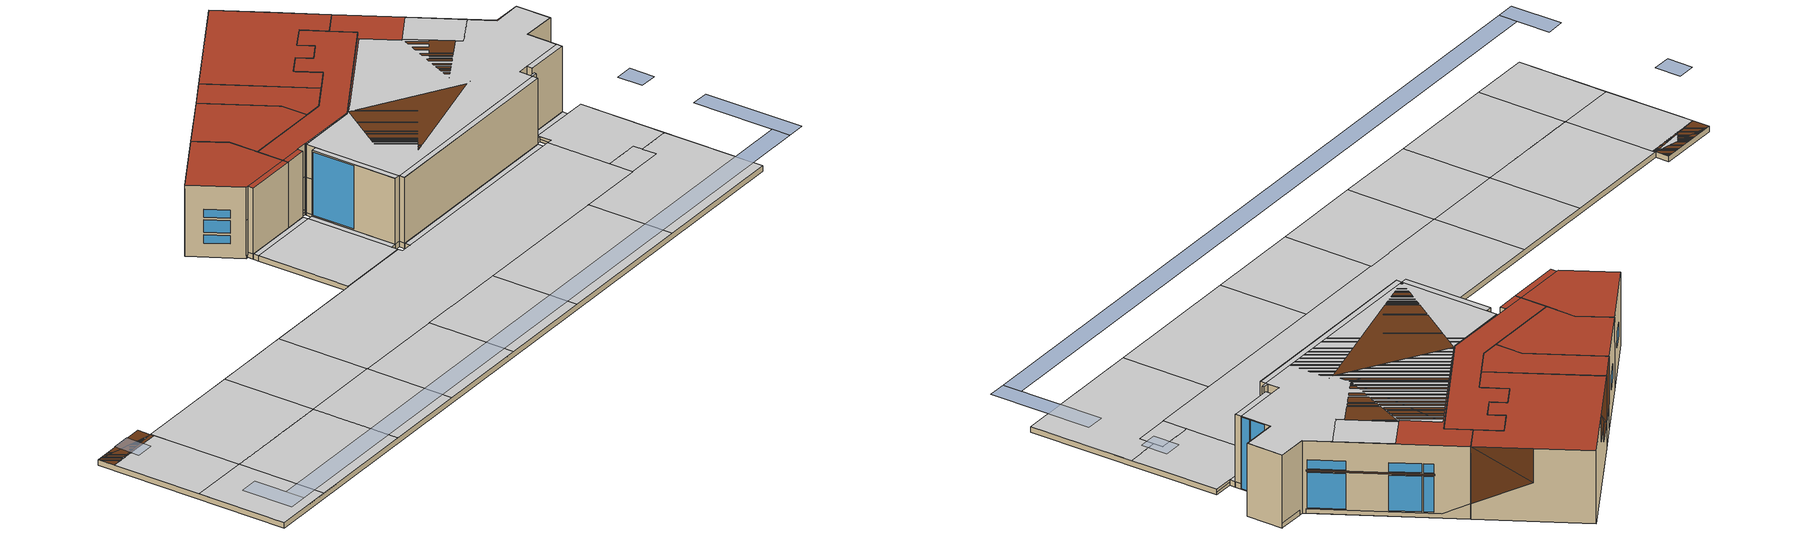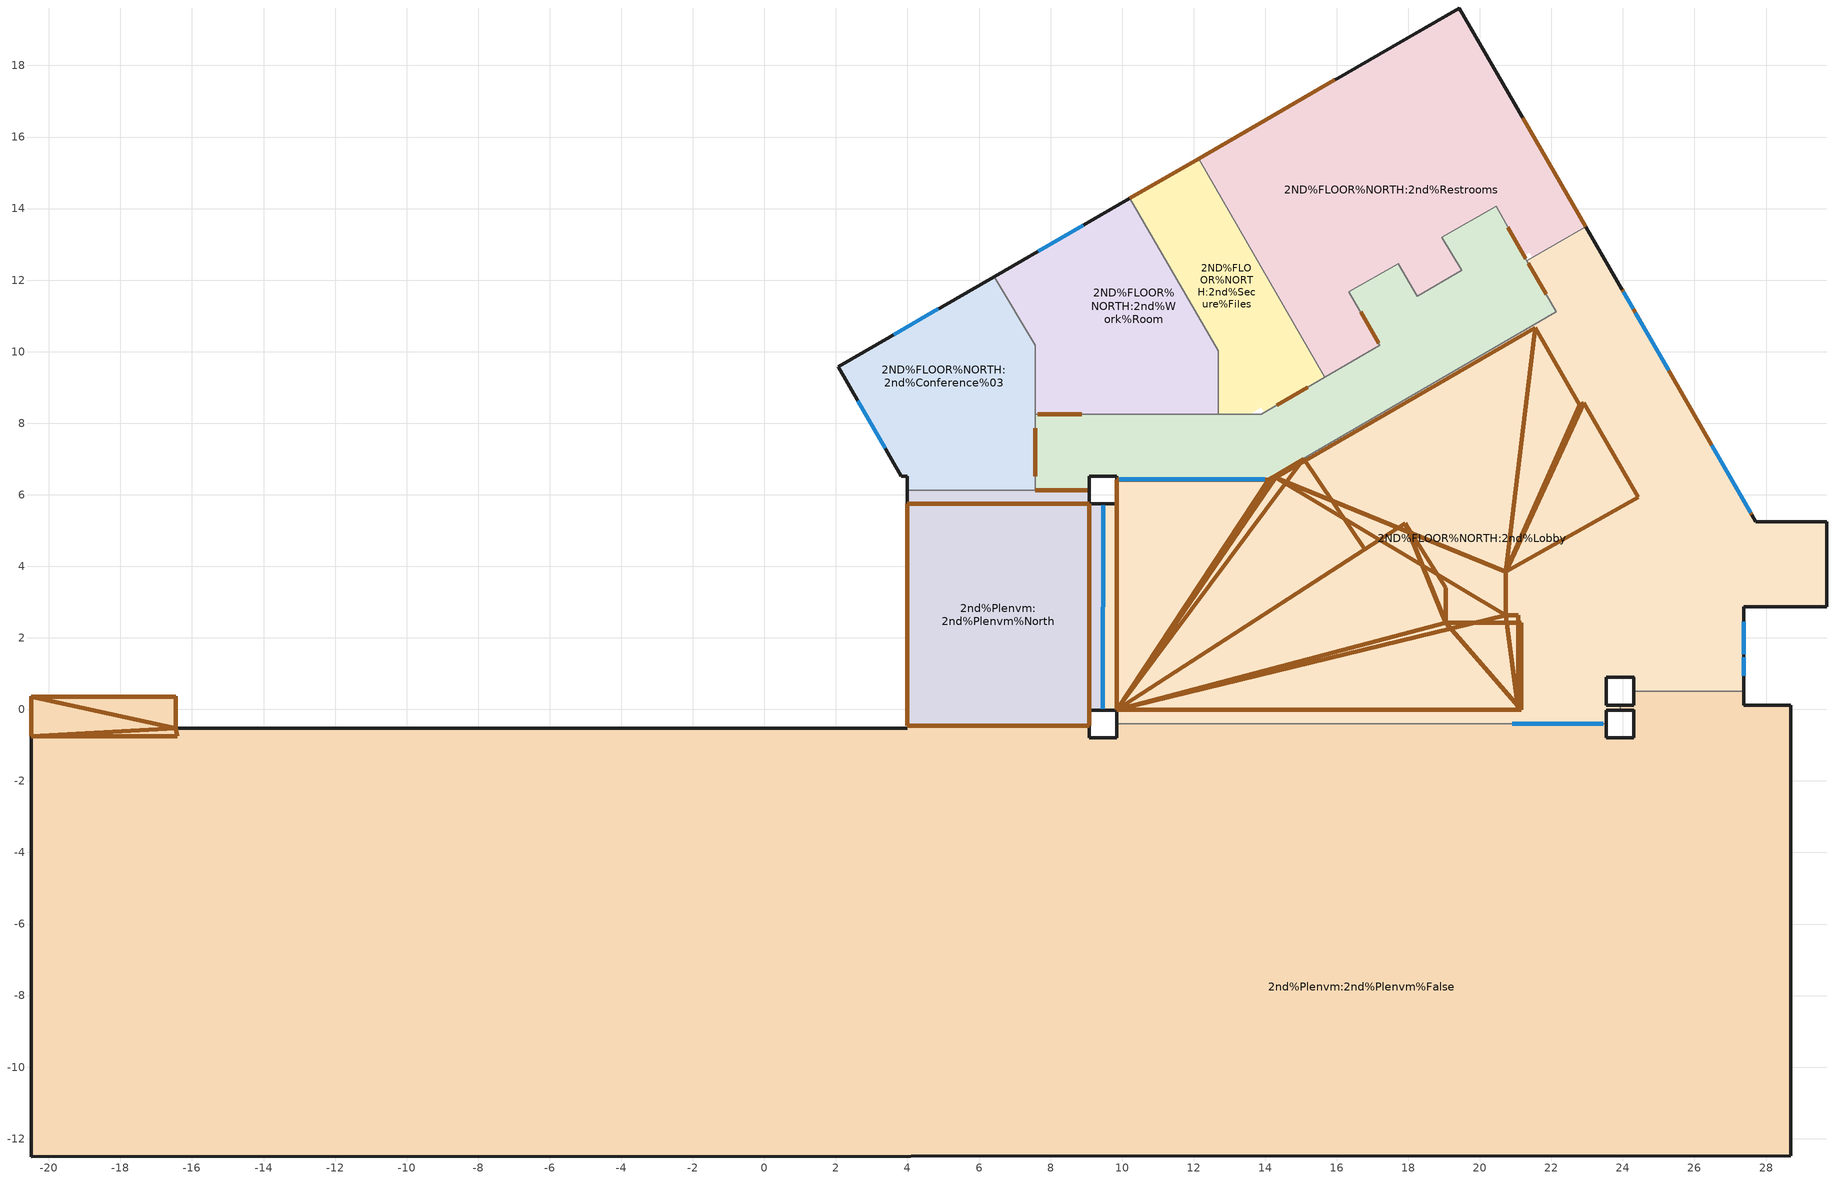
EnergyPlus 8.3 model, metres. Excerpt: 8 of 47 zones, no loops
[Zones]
2nd%Plenvm:2nd%Plenvm%False
 floor outside (27): 28.69,-12.48 -20.49,-12.51 -20.49,0.36 -16.46,0.36 -16.46,-0.52 3.99,-0.52 3.99,-0.78 -16.71,-0.78 -16.71,-0.72 -16.71,0.11 -20.24,0.11 -20.24,-0.72 -20.23,-6.1 -20.22,-12.26 -13.11,-12.26 24.42,-12.26 24.42,-6.89 24.64,-6.89 24.64,-6.9 27.38,-6.9 27.38,-4.08 27.37,-4.08 27.37,0.12 28.69,0.12 z4.42
 floor to 1ST%FLOOR:1st%Conference (6): -16.36,-6.1 -20.23,-6.1 -20.24,-0.71 -16.71,-0.71 -16.71,-0.78 -16.36,-0.78 z4.42
 floor to 1ST%FLOOR:1st%Research%Open%NE (6): 6.63,-3.26 3.14,-3.26 3.14,-5.65 -3.2,-5.65 -3.2,-0.78 3.99,-0.78 3.99,-0.45 6.63,-0.45 z4.42
 floor to 1ST%FLOOR:1st%Lobby (6): 27.37,-4.08 24.64,-4.08 24.64,-3.26 22.69,-3.26 22.69,-4.45 20.27,-4.45 20.27,-3.26 6.63,-3.26 6.63,-0.45 9.08,-0.45 9.08,-0.79 24.31,-0.79 24.31,0.12 27.37,0.12 z4.42; 27.37,0.12 24.31,0.12 24.31,0.51 27.37,0.51 z4.42; 24.31,-0.02 23.92,-0.02 23.92,0.12 24.31,0.12 z4.42; 23.53,-0.79 9.85,-0.79 9.85,-0.41 23.53,-0.41 z4.42
 floor to 1ST%FLOOR:1st%HVAC%Shaft (6): -16.71,-0.71 -20.24,-0.71 -20.24,0.11 -16.71,0.11 z4.42
 floor to 1ST%FLOOR:1st%Classroom (6): 24.42,-12.26 8.97,-12.26 8.97,-4.63 10.63,-4.63 10.63,-3.26 20.27,-3.26 20.27,-4.45 22.69,-4.45 22.69,-3.26 24.64,-3.26 24.64,-6.89 24.42,-6.89 z4.42
 floor to 1ST%FLOOR:1st%Vestibule (6): 27.37,-6.89 24.64,-6.89 24.64,-4.08 27.37,-4.08 z4.42
 floor to 1ST%FLOOR:1st%Research%Open%NW (6): -9.55,-5.65 -13.57,-5.65 -13.57,-2.72 -16.36,-2.72 -16.36,-0.78 -9.55,-0.78 z4.42
 floor to 1ST%FLOOR:1st%Research%Open%NM (6): -3.2,-5.65 -9.55,-5.65 -9.55,-0.78 -3.2,-0.78 z4.42
 floor to 1ST%FLOOR:1st%Break%Room (6): -13.11,-12.26 -20.22,-12.26 -20.23,-6.1 -16.36,-6.1 -16.36,-2.72 -13.57,-2.72 -13.57,-10.5 -13.11,-10.5 z4.42
 floor to 1ST%FLOOR:1st%Phone%Booth (6): 6.63,-5.65 3.14,-5.65 3.14,-3.26 6.63,-3.26 z4.42
 floor to 1ST%FLOOR:1st%Volunteer%Area (6): 8.97,-12.26 3.14,-12.26 3.14,-5.65 6.63,-5.65 6.63,-3.26 10.63,-3.26 10.63,-4.63 8.97,-4.63 z4.42
 floor to 1ST%FLOOR:1st%Research%Open%SW (6): -9.55,-12.26 -13.11,-12.26 -13.11,-10.5 -13.57,-10.5 -13.57,-5.65 -9.55,-5.65 z4.42
 floor to 1ST%FLOOR:1st%Research%Open%SM (6): -3.2,-12.26 -9.55,-12.26 -9.55,-5.65 -3.2,-5.65 z4.42
 floor to 1ST%FLOOR:1st%Research%Open%SE (6): 3.14,-12.26 -3.2,-12.26 -3.2,-5.65 3.14,-5.65 z4.42
 wall outside (extWall_heavy_ashrae901_2013_zone5): 9.08,-0.79 9.08,-0.45 / 3.99,-0.52 -16.46,-0.52 -16.46,0.36 -20.49,0.36 -20.49,-12.51 28.69,-12.48 28.69,0.12 / 27.37,0.12 27.37,0.51 / 24.31,0.51 24.31,0.12 23.92,0.12 / 23.92,-0.02 24.31,-0.02 / 23.53,-0.79 23.53,-0.41 / 9.85,-0.41 9.85,-0.79 z4.42:4.78; 28.69,0.12 27.37,0.12 / 24.31,-0.02 24.31,-0.79 23.53,-0.79 / 9.85,-0.79 9.08,-0.79 z4.42:4.6; 28.69,0.12 27.37,0.12 / 24.31,-0.02 24.31,-0.79 23.53,-0.79 / 9.85,-0.79 9.08,-0.79 z4.6:4.78
 wall to 2nd%Plenvm:2nd%Plenvm%North (65): 9.08,-0.45 3.99,-0.45 z4.42:4.78
 wall to 2ND%FLOOR%NORTH:2nd%Lobby (52): 27.37,0.51 24.31,0.51 z4.42:4.78
 wall to 2ND%FLOOR%NORTH:2nd%Lobby (66): 23.53,-0.41 9.85,-0.41 z4.42:4.78
 door inside (7): -20.49,0.36 -16.46,-0.53 -16.46,0.36 z4.78; -20.49,-0.75 -16.41,-0.75 -16.46,-0.53 z4.78; -20.49,-0.75 -16.46,-0.53 -20.49,0.36 z4.78
 ceiling to 2ND%FLOOR%SOUTH:2nd%HVAC%Shaft (5): -20.49,-0.75 -16.41,-0.75 -16.41,-0.52 -16.46,-0.52 -16.46,0.36 -20.49,0.36 z4.78
 ceiling to 2ND%FLOOR%SOUTH:2nd%Open%Office%NE (3): -3.25,-6.65 19.4,-6.68 23.99,-6.68 23.99,-0.79 9.08,-0.79 9.08,-0.45 3.99,-0.45 3.99,-0.52 -3.25,-0.52 z4.78
 ceiling to 2ND%FLOOR%SOUTH:2nd%Conference%02 (3): 23.99,-5.07 26.41,-5.07 26.41,-5.68 28.69,-5.68 28.69,0.12 24.31,0.12 24.31,-0.79 23.99,-0.79 z4.78
 ceiling to 2ND%FLOOR%SOUTH:2nd%Open%Office%SW (3): -20.49,-12.51 -16.41,-12.51 -16.41,-6.64 -20.49,-6.63 z4.78
 ceiling to 2ND%FLOOR%SOUTH:2nd%Open%Office%SMW (3): -16.41,-12.51 -8.82,-12.51 -8.82,-6.64 -16.41,-6.64 z4.78
 ceiling to 2ND%FLOOR%SOUTH:2nd%Open%Office%SM (3): -8.82,-12.51 -3.25,-12.5 -3.25,-6.65 -8.82,-6.64 z4.78
 ceiling to 2ND%FLOOR%SOUTH:2nd%Open%Office%SE (3): -3.25,-12.5 3.09,-12.5 3.09,-6.66 -3.25,-6.65 z4.78
 ceiling to 2ND%FLOOR%SOUTH:2nd%Open%Office%SME1 (3): 3.09,-12.5 9.61,-12.5 9.61,-6.67 3.09,-6.66 z4.78
 ceiling to 2ND%FLOOR%SOUTH:2nd%Open%Office%SME (3): 9.61,-12.5 19.4,-12.49 19.4,-6.68 9.61,-6.67 z4.78
 ceiling to 2ND%FLOOR%SOUTH:2nd%Conference%01 (3): 19.4,-12.49 28.69,-12.48 28.69,-5.68 26.41,-5.68 26.41,-6.68 19.4,-6.68 z4.78
 ceiling to 2ND%FLOOR%SOUTH:2nd%Phone%Booth (3): 23.99,-6.68 26.41,-6.68 26.41,-5.07 23.99,-5.07 z4.78
 ceiling to 2ND%FLOOR%SOUTH:2nd%Open%Office%NMW (3): -16.41,-6.64 -8.82,-6.64 -8.82,-0.52 -16.41,-0.52 z4.78
 ceiling to 2ND%FLOOR%SOUTH:2nd%Open%Office%NME (3): -8.82,-6.64 -3.25,-6.65 -3.25,-0.52 -8.82,-0.52 z4.78
 ceiling to 2ND%FLOOR%SOUTH:2nd%Open%Office%NW (3): -20.49,-6.63 -16.41,-6.64 -16.41,-0.75 -20.49,-0.75 z4.78
 ceiling to 2ND%FLOOR%SOUTH:2nd%Conference%02 (67): 24.31,0.12 27.37,0.12 27.37,0.51 24.31,0.51 z4.78
 ceiling to 2ND%FLOOR%SOUTH:2nd%Open%Office%NE (67): 9.86,-0.79 23.53,-0.79 23.53,-0.41 9.86,-0.41 z4.78
2nd%Plenvm:2nd%Plenvm%North
 floor to 1ST%FLOOR:1st%Lobby (6): 9.08,-0.45 3.99,-0.45 3.99,5.74 9.08,5.74 z4.42; 9.47,-0.02 9.08,-0.02 9.08,5.74 9.47,5.74 z4.42; 9.08,5.74 3.99,5.74 3.99,6.13 9.08,6.13 z4.42
 wall outside (extWall_heavy_ashrae901_2013_zone5): 9.08,-0.45 9.08,-0.02 z4.42:4.6; 9.08,-0.45 9.08,-0.02 z4.6:4.78; 9.08,-0.02 9.47,-0.02 / 9.47,5.74 9.08,5.74 9.08,6.13 / 3.99,6.13 3.99,5.74 3.99,-0.45 z4.42:4.78
 wall to 2ND%FLOOR%NORTH:2nd%Lobby (32): 9.47,-0.02 9.47,5.74 z4.42:4.78
 wall to 2ND%FLOOR%NORTH:2nd%Corridor (22): 9.08,6.13 7.57,6.13 z4.42:4.78
 wall to 2ND%FLOOR%NORTH:2nd%Conference%03 (22): 7.57,6.13 3.99,6.13 z4.42:4.78
 window inside (1008): 9.47,0.02 9.47,5.7 z4.46:4.74
 door inside (7): 9.08,-0.45 4,-0.45 4,5.74 9.08,5.74 z4.42
 ceiling to 2ND%FLOOR%SOUTH:2nd%Open%Office%NE (3): 3.99,-0.45 9.08,-0.45 9.08,5.74 3.99,5.74 z4.78
 ceiling to 2ND%FLOOR%SOUTH:2nd%Open%Office%NE (67): 9.08,-0.01 9.47,-0.01 9.47,5.74 9.08,5.74 z4.78; 4,5.74 9.07,5.74 9.07,6.13 4,6.13 z4.78
2ND%FLOOR%NORTH:2nd%Lobby
 floor to 1ST%FLOOR:1st%Lobby (6): 27.37,0.89 23.53,0.89 23.53,-0.02 9.85,-0.02 9.85,6.43 14.08,6.43 19.49,9.57 20.83,7.24 22.89,8.43 23.85,6.74 26.1,8.04 27.72,5.25 29.69,5.25 29.69,2.87 27.37,2.87 z4.42; 23.92,-0.02 23.53,-0.02 23.53,0.12 23.92,0.12 z4.42; 27.37,0.51 24.31,0.51 24.31,0.89 27.37,0.89 z4.42; 9.85,-0.02 9.47,-0.02 9.47,5.74 9.85,5.74 z4.42; 23.53,-0.41 9.85,-0.41 9.85,-0.02 23.53,-0.02 z4.42
 floor to 1ST%FLOOR:1st%Electrical%Room (6): 26.1,8.04 23.85,6.74 22.89,8.43 21.55,10.77 22.11,11.1 22.3,11.2 21.47,12.63 22.96,13.49 z4.42
 floor to 1ST%FLOOR:1st%Corridor (6): 22.3,11.2 22.13,11.11 21.31,12.53 21.47,12.63 z4.42
 floor to 1ST%FLOOR:1st%Elevator%Machine (6): 22.89,8.43 20.83,7.24 19.49,9.57 21.55,10.77 z4.42
 floor to 2ND%FLOOR%NORTH:2nd%Lobby (67): 23.92,-0.02 23.53,-0.02 23.53,0.12 23.92,0.12 z4.78; 23.92,-0.02 23.53,-0.02 23.53,0.12 23.92,0.12 z4.78; 27.37,0.51 24.31,0.51 24.31,0.89 27.37,0.89 z4.78; 27.37,0.51 24.31,0.51 24.31,0.89 27.37,0.89 z4.78; 9.85,-0.02 9.47,-0.02 9.47,5.74 9.85,5.74 z4.78; 9.85,-0.02 9.47,-0.02 9.47,5.74 9.85,5.74 z4.78; 23.53,-0.41 9.85,-0.41 9.85,-0.02 23.53,-0.02 z4.78; 23.53,-0.41 9.85,-0.41 9.85,-0.02 23.53,-0.02 z4.78
 wall outside (extWall_heavy_ashrae901_2013_zone5): 23.53,0.12 23.53,0.89 24.31,0.89 / 9.85,6.43 9.85,5.74 z4.42:4.6; 23.53,0.12 23.53,0.89 z4.78:6.96; 23.53,0.12 23.53,0.89 z4.6:4.78; 23.53,0.12 23.53,0.89 z6.96:9.15; 23.53,0.89 24.31,0.89 / 9.85,6.43 9.85,5.74 z4.6:6.96; 23.53,0.89 24.31,0.89 / 9.85,6.43 9.85,5.74 z6.96:9.14; 27.37,0.89 27.37,2.87 29.69,2.87 29.69,5.25 z4.42:9.15; 23.92,0.12 23.53,0.12 / 24.31,0.89 24.31,0.51 / 27.37,0.51 27.37,0.89 / 9.85,5.74 9.47,5.74 / 9.47,-0.02 9.85,-0.02 9.85,-0.41 / 23.53,-0.41 23.53,-0.02 23.92,-0.02 z4.42:4.78; 23.92,0.12 23.53,0.12 / 24.31,0.89 24.31,0.51 / 27.37,0.51 27.37,0.89 / 9.85,5.74 9.47,5.74 / 9.47,-0.02 9.85,-0.02 9.85,-0.41 / 23.53,-0.41 23.53,-0.02 23.92,-0.02 z4.78:9.15; 29.69,5.25,4.73 27.94,5.25,4.73 27.94,5.25,4.42 27.72,5.25,4.42 27.72,5.25,9.15 29.69,5.25,9.15; 27.72,5.25,4.42 27.61,5.44,4.42 27.61,5.44,4.73 23.79,12.06,4.73 22.96,13.49,5.43 22.96,13.49,9.15 27.72,5.25,9.15
 wall to 2ND%FLOOR%SOUTH:2nd%Open%Office%NE (22): 9.47,5.74 9.47,-0.01 / 9.86,-0.41 23.53,-0.41 z4.78:9.14
 wall to 2ND%FLOOR%SOUTH:2nd%Conference%02 (52): 24.31,0.51 27.37,0.51 z4.78:9.14
 wall to 2ND%FLOOR%SOUTH:2nd%Conference%02 (22): 23.92,-0.01 23.92,0.11 z4.78:9.14
 wall ground (extWall_heavy_ashrae901_2013_zone5): 29.69,5.25 27.94,5.25 z4.42:4.73; 27.61,5.44,4.42 22.96,13.49,4.42 22.96,13.49,5.43 23.79,12.06,4.73 27.61,5.44,4.73
 wall to 2ND%FLOOR%NORTH:2nd%Restrooms (21): 22.96,13.49 21.31,12.53 z4.42:9.15
 wall to 2ND%FLOOR%NORTH:2nd%Corridor (21): 21.31,12.53 22.13,11.11 14.08,6.43 9.85,6.43 z4.42:9.15
 window inside (1006): 9.47,5.65 9.47,0.07 z4.87:9.05; 20.9,-0.41 23.44,-0.41 z4.87:7.22; 13.99,6.43 9.92,6.43 z4.79:9.08
 window (ext_win_ashrae901_zone5): 27.37,0.94 27.37,1.46 / 27.37,1.54 27.37,2.45 z4.46:9.1; 25.27,9.48 24.35,11.09 / 24.28,11.2 24.01,11.67 / 27.57,5.5 26.49,7.38 z4.79:7.1; 27.57,5.5 26.49,7.38 / 25.27,9.48 24.35,11.09 / 24.28,11.2 24.01,11.67 z7.33:7.92
 door inside (7): 19.05,2.42 17.91,5.2 19.05,3.4 z4.42; 21.16,-0.02 19.05,2.42 21.16,2.42 z4.42; 21.16,-0.02 9.85,-0.02 19.05,2.42 z4.42; 19.05,2.42 9.85,-0.02 17.91,5.2 z4.42; 16.78,4.48 17.91,5.2 9.85,-0.02 z4.42; 16.78,4.48 9.85,-0.02 15.08,7.01 z4.42; 9.85,-0.02 14.08,6.42 15.08,7.01 z4.42; 9.85,-0.02 9.86,6.42 14.08,6.42 z4.42; 20.73,3.85 24.42,5.93 22.9,8.57 z9.15; 20.73,3.85 22.9,8.57 22.79,8.51 z9.15; 20.73,3.85 22.79,8.51 21.55,10.67 z9.15; 14.29,6.48 20.73,3.85 21.55,10.67 z9.15; 14.29,6.48 20.73,2.63 20.73,3.85 z9.15; 21.08,-0.02 21.08,2.63 20.73,2.63 z9.15; 9.85,-0.02 21.08,-0.02 20.73,2.63 z9.15; 9.85,-0.02 20.73,2.63 14.29,6.48 z9.15; 9.85,-0.02 14.29,6.48 14.17,6.48 z9.15; 9.85,-0.02 14.17,6.48 14.08,6.42 z9.15; 9.85,-0.02 14.08,6.42 9.86,6.42 z9.15
 door (75): 27.61,5.44 23.98,11.72 z7.16:7.27
 door inside (25): 21.35,12.47 21.85,11.6 z4.72:7.15
 ceiling to 3RD%FLOOR%LOWER:3rd%Lower%Lobby (5): 9.85,-0.02 23.53,-0.02 23.53,0.89 27.35,0.89 27.35,2.89 29.68,2.89 29.68,5.23 27.71,5.23 26.84,6.73 24.68,5.49 22.9,8.57 22.79,8.51 21.55,10.67 14.29,6.48 14.17,6.48 14.08,6.43 9.85,6.43 z9.15
 ceiling to 3RD%FLOOR%LOWER:3rd%Lower%Vestibule (5): 24.68,5.49 26.84,6.73 25.05,9.82 22.9,8.57 z9.15
 ceiling to 3RD%FLOOR%LOWER:3rd%Lower%Lobby (67): 23.53,-0.02 23.92,-0.02 23.92,0.12 23.53,0.12 z9.15; 24.31,0.51 27.35,0.51 27.35,0.89 24.31,0.89 z9.15; 9.47,-0.02 9.85,-0.02 9.85,5.74 9.47,5.74 z9.15; 9.85,-0.38 23.53,-0.38 23.53,-0.02 9.85,-0.02 z9.15
 roof outside (roof_heavy_ashrae901_2013_zone5): 14.17,6.48 14.29,6.48 21.55,10.67 22.79,8.51 25.05,9.82 27.71,5.23 29.68,5.23 29.68,2.89 27.35,2.89 27.35,0.89 27.37,0.89 27.37,2.87 29.69,2.87 29.69,5.25 27.72,5.25 22.96,13.49 21.31,12.53 22.13,11.11 z9.15; 9.85,-0.41 23.53,-0.41 23.53,-0.38 9.85,-0.38 z9.15
2ND%FLOOR%NORTH:2nd%Corridor
 floor to 1ST%FLOOR:1st%Lobby (10): 19.49,9.57 14.08,6.43 9.85,6.43 9.85,6.52 8.27,6.52 8.27,7.69 12.6,7.69 13.56,8.25 13.89,8.25 13.98,8.3 14.8,6.87 19.49,9.58 z4.42; 9.08,6.13 7.57,6.13 7.57,6.23 8.27,6.23 8.27,6.52 9.08,6.52 z4.42
 floor to 1ST%FLOOR:1st%Restroom (10): 21.23,12.68 17.13,10.32 16.34,11.68 17.71,12.46 18.24,11.55 19.49,12.27 18.94,13.19 20.45,14.06 z4.42
 floor to 1ST%FLOOR:1st%Mchncl%Rm%01 (10): 10.21,7.69 8.27,7.69 8.27,6.52 7.57,6.52 7.57,8.25 10.21,8.25 z4.42; 8.27,6.23 7.57,6.23 7.57,6.52 8.27,6.52 z4.42
 floor to 1ST%FLOOR:1st%Corridor (10): 22.13,11.11 14.8,6.87 13.98,8.3 17.21,10.18 17.13,10.32 21.23,12.68 21.31,12.53 z4.42
 floor to 1ST%FLOOR:1st%Edctn%Strg (10): 13.56,8.25 12.6,7.69 10.21,7.69 10.21,8.25 z4.42
 floor to 2ND%FLOOR%NORTH:2nd%Corridor (67): 9.08,6.13 7.57,6.13 7.57,6.52 9.08,6.52 z4.78; 9.08,6.13 7.57,6.13 7.57,6.52 9.08,6.52 z4.78
 wall outside (extWall_heavy_ashrae901_2013_zone5): 9.08,6.52 9.85,6.52 z4.42:4.6; 9.08,6.52 9.85,6.52 z4.78:6.96; 9.08,6.52 9.85,6.52 z4.6:4.78; 9.08,6.52 9.85,6.52 z6.96:9.15; 9.85,6.52 9.85,6.43 z4.42:9.15; 9.08,6.13 9.08,6.52 z4.42:4.78; 9.08,6.13 9.08,6.52 z4.78:9.15
 wall to 2ND%FLOOR%SOUTH:2nd%Open%Office%NE (22): 7.57,6.13 9.07,6.13 z4.78:9.14
 wall to 2ND%FLOOR%NORTH:2nd%Restrooms (22): 21.31,12.53 20.45,14.06 18.94,13.19 19.49,12.27 18.24,11.55 17.71,12.46 16.34,11.68 17.21,10.18 15.67,9.28 z4.42:9.15
 wall to 2ND%FLOOR%NORTH:2nd%Secure%Files (21): 15.67,9.28 13.89,8.25 12.68,8.25 z4.42:9.15
 wall to 2ND%FLOOR%NORTH:2nd%Work%Room (22): 12.68,8.25 7.57,8.25 z4.42:9.15
 wall to 2ND%FLOOR%NORTH:2nd%Conference%03 (22): 7.57,8.25 7.57,6.52 z4.42:9.15
 wall to 2ND%FLOOR%NORTH:2nd%Conference%03 (67): 7.57,6.52 7.57,6.13 z4.42:4.78; 7.57,6.52 7.57,6.13 z4.78:9.15
 door inside (7): 7.57,6.13 9.03,6.13 z4.83:9.09; 8.88,8.25 7.64,8.25 z4.72:7.15
 door inside (25): 16.67,11.11 17.17,10.24 / 21.28,12.6 20.78,13.48 / 7.57,7.86 7.57,6.52 z4.72:7.15; 15.19,9.01 14.32,8.5 z4.72:6.85
 ceiling to 3RD%FLOOR%LOWER:3rd%Lower%Lobby (5): 9.85,6.43 14.08,6.43 14.17,6.48 9.85,6.48 z9.15
 roof outside (roof_heavy_ashrae901_2013_zone5): 7.57,6.52 9.85,6.52 9.85,6.48 14.17,6.48 22.13,11.11 21.31,12.53 20.45,14.06 18.94,13.19 19.49,12.27 18.24,11.55 17.71,12.46 16.34,11.68 17.21,10.18 13.89,8.25 7.57,8.25 z9.15; 7.57,6.13 9.08,6.13 9.08,6.52 7.57,6.52 z9.15
2ND%FLOOR%NORTH:2nd%Conference%03
 floor to 1ST%FLOOR:1st%Lobby (10): 7.57,6.13 3.99,6.13 3.99,6.23 7.57,6.23 z4.42
 floor to 1ST%FLOOR:1st%Mchncl%Rm%01 (10): 7.57,6.52 3.83,6.52 2.06,9.58 6.42,12.1 7.57,10.18 z4.42; 7.57,6.23 3.99,6.23 3.99,6.52 7.57,6.52 z4.42
 floor to 2ND%FLOOR%NORTH:2nd%Conference%03 (67): 7.57,6.13 3.99,6.13 3.99,6.52 7.57,6.52 z4.78; 7.57,6.13 3.99,6.13 3.99,6.52 7.57,6.52 z4.78
 wall outside (extWall_heavy_ashrae901_2013_zone5): 6.42,12.1 2.06,9.58 3.83,6.52 z4.42:9.15; 3.83,6.52 4,6.52 z4.6:6.96; 3.83,6.52 4,6.52 z6.96:9.14; 3.99,6.52 3.99,6.13 z4.42:4.78; 3.99,6.52 3.99,6.13 z4.78:9.15
 wall to 2ND%FLOOR%SOUTH:2nd%Open%Office%NE (22): 4,6.13 7.57,6.13 z4.78:9.14
 wall to 2ND%FLOOR%NORTH:2nd%Work%Room (21): 7.57,8.25 7.57,10.18 6.42,12.1 z4.42:9.15
 window (ext_win_ashrae901_zone5): 4.87,11.2 3.62,10.48 z6.1:6.93; 2.61,8.62 3.38,7.3 z7.05:7.6; 2.61,8.62 3.38,7.3 z5.35:5.9; 2.61,8.62 3.38,7.3 z6.07:6.89
 roof outside (roof_heavy_ashrae901_2013_zone5): 3.83,6.52 7.57,6.52 7.57,10.18 6.42,12.1 2.06,9.58 z9.15; 3.99,6.13 7.57,6.13 7.57,6.52 3.99,6.52 z9.15
2ND%FLOOR%NORTH:2nd%Restrooms
 floor to 1ST%FLOOR:1st%Electrical%Room (6): 22.96,13.49 21.47,12.63 21.39,12.77 22.88,13.64 z4.42
 floor to 1ST%FLOOR:1st%Restroom (6): 21.23,12.68 20.45,14.06 18.94,13.19 19.49,12.27 18.24,11.55 17.71,12.46 16.34,11.68 17.13,10.32 15.6,9.44 15.07,10.33 12.15,15.4 19.43,19.61 22.88,13.64 21.39,12.77 z4.42
 floor to 1ST%FLOOR:1st%Corridor (6): 17.21,10.18 15.67,9.28 15.07,10.32 15.07,10.33 15.6,9.44 17.13,10.32 z4.42
 wall outside (extWall_heavy_ashrae901_2013_zone5): 22.96,13.49,5.43 21.2,16.54,6.94 21.2,16.54,9.15 22.96,13.49,9.15; 15.95,17.6,7.42 14,16.47,7.42 14,16.47,6.12 12.14,15.4,6.12 12.14,15.4,9.15 15.95,17.6,9.15
 wall ground (extWall_heavy_ashrae901_2013_zone5): 22.96,13.49,4.42 19.43,19.61,4.42 19.43,19.61,9.15 21.2,16.54,9.15 21.2,16.54,6.94 22.96,13.49,5.43; 19.43,19.61,4.42 12.14,15.4,4.42 12.14,15.4,6.12 14,16.47,6.12 14,16.47,7.42 15.95,17.6,7.42 15.95,17.6,9.15 19.43,19.61,9.15
 wall to 2ND%FLOOR%NORTH:2nd%Secure%Files (41): 12.14,15.4 15.67,9.28 z4.42:9.15
 door (59): 22.96,13.49,9.14 21.2,16.54,6.94 21.2,16.54,9.14; 22.96,13.49,5.44 21.2,16.54,6.94 22.96,13.49,9.14; 15.95,17.6,9.14 12.14,15.4,6.12 12.14,15.4,9.14; 14,16.47,7.42 12.14,15.4,6.12 15.95,17.6,9.14; 15.95,17.6,7.42 14,16.47,7.42 15.95,17.6,9.14; 14,16.47,6.12 12.14,15.4,6.12 14,16.47,7.42
 roof outside (roof_heavy_ashrae901_2013_zone5): 15.67,9.28 17.21,10.18 16.34,11.68 17.71,12.46 18.24,11.55 19.49,12.27 18.94,13.19 20.45,14.06 21.31,12.53 22.96,13.49 19.43,19.61 12.14,15.4 z9.15
2ND%FLOOR%NORTH:2nd%Work%Room
 floor to 1ST%FLOOR:1st%Mchncl%Rm%01 (10): 10.21,8.25 7.57,8.25 7.57,10.18 6.42,12.1 7.78,12.88 10.21,8.67 z4.42
 floor to 1ST%FLOOR:1st%Edctn%Strg (10): 12.68,8.25 10.21,8.25 10.21,8.67 7.78,12.88 10.21,14.29 12.68,10.02 z4.42
 wall outside (extWall_heavy_ashrae901_2013_zone5): 10.15,14.25,4.42 6.42,12.1,4.42 6.42,12.1,9.15 10.21,14.29,9.15 10.21,14.29,6.12 10.15,14.25,6.12
 wall to 2ND%FLOOR%NORTH:2nd%Secure%Files (21): 12.68,8.25 12.68,10.02 10.21,14.29 z4.42:9.15
 wall ground (extWall_heavy_ashrae901_2013_zone5): 10.21,14.29 10.15,14.25 z4.42:6.12
 window (ext_win_ashrae901_zone5): 8.91,13.53 7.66,12.81 z6.1:6.93
 roof outside (roof_heavy_ashrae901_2013_zone5): 7.57,8.25 12.68,8.25 12.68,10.02 10.21,14.29 6.42,12.1 7.57,10.18 z9.15
2ND%FLOOR%NORTH:2nd%Secure%Files
 floor to 1ST%FLOOR:1st%Corridor (10): 15.67,9.28 13.98,8.3 13.89,8.45 13.61,8.28 13.08,9.18 15.07,10.32 z4.42
 floor to 1ST%FLOOR:1st%Edctn%Strg (10): 13.61,8.28 13.56,8.25 12.68,8.25 12.68,10.02 10.21,14.29 12.14,15.4 15.07,10.32 13.08,9.18 z4.42
 wall outside (extWall_heavy_ashrae901_2013_zone5): 12.14,15.4 10.21,14.29 z6.12:9.15
 wall ground (extWall_heavy_ashrae901_2013_zone5): 12.14,15.4 10.21,14.29 z4.42:6.12
 door (59): 12.14,15.4 10.22,14.29 z6.12:9.14
 roof outside (roof_heavy_ashrae901_2013_zone5): 12.68,8.25 13.89,8.25 15.67,9.28 12.14,15.4 10.21,14.29 12.68,10.02 z9.15
shading: 30.3,-3.88 29.07,-3.88 29.07,-2.2 30.3,-2.2 z7.13; -20.88,-14.13 -22.1,-14.13 -22.11,-10.73 -20.88,-10.73 z7.13; -20.88,-3.54 -22.1,-3.54 -22.1,-1.85 -20.88,-1.85 z7.13; 29.08,-14.1 -20.88,-14.13 -20.88,-12.9 29.08,-12.87 z7.13; 30.31,-14.1 29.08,-14.1 29.07,-7.46 30.3,-7.45 z7.13
[Building]
Building: North Axis {deg}=0; Terrain=Suburbs; Loads Convergence Tolerance Value=0.4; Temperature Convergence Tolerance Value {deltaC}=0.4; Solar Distribution=FullExterior; Maximum Number of Warmup Days=25; Minimum Number of Warmup Days=6
[Site:Location]
Phipps_CSL_Building: Latitude {deg}=40.5; Longitude {deg}=-80.22; Time Zone {hr}=-5; Elevation {m}=373
[SizingPeriod:DesignDay] Day of Month=15; Dry-Bulb Temperature Range Modifier Type=DefaultMultipliers; Humidity Condition Type=Wetbulb; Barometric Pressure {Pa}=96923.6; Wind Direction {deg}=0; Rain Indicator=No; Snow Indicator=No; Solar Model Indicator=ASHRAEClearSky; ASHRAE Clear Sky Optical Depth for Beam Irradiance (taub)=0; ASHRAE Clear Sky Optical Depth for Diffuse Irradiance (taud)=0
Name | Month | Day Type | Maximum Dry-Bulb Temperature {C} | Daily Dry-Bulb Temperature Range {deltaC} | Wetbulb or DewPoint at Maximum Dry-Bulb {C} | Wind Speed {m/s} | Daylight Saving Time Indicator | Sky Clearness
Summer Design Day in Phipps_CSL_Building | 7 | SummerDesignDay | 31.7 | 10.5 | 22.5 | 0 | Yes | 0.98
Winter Design Day in Phipps_CSL_Building | 1 | WinterDesignDay | -16.8 | 0 | -16.8 | 12.7 | No | 0
[Site:GroundTemperature:BuildingSurface]
14, 14, 14, 14, 14, 14, 14, 14, 14, 14, 14, 14
[Site:GroundTemperature:Deep]
14.89, 14.89, 14.89, 14.89, 14.89, 14.89, 14.89, 14.89, 14.89, 14.89, 14.89, 14.89
[Site:GroundReflectance]
0.2, 0.2, 0.2, 0.2, 0.2, 0.2, 0.2, 0.2, 0.2, 0.2, 0.2, 0.2
[Site:GroundReflectance:SnowModifier]
1, 1
[Material]
Name | Roughness | Thickness {m} | Conductivity {w/m-K} | Density {kg/m3} | Specific Heat {J/kg-K} | Thermal Emittance | Solar Absorptance | Visible Absorptance | Conductivity {W/m-K} | Thermal Absorptance
Brickwork Outer Leaf_0.105 | Rough | .105 | 0.84 | 1700 | 800 | 0.9 | 0.7 | 0.7
XPS Extruded Polystyrene  - CO2 Blowing_0.1035 | Rough | .1035 | 0.034 | 35 | 1400 | 0.9 | 0.6 | 0.6
Concrete Block (Heavyweight)_0.15 | Rough | .15 | 1.63 | 2300 | 1000 | 0.9 | 0.6 | 0.6
Asphalt_0.019 | Rough | .019 | 0.7 | 2100 | 1000 | 0.9 | 0.85 | 0.9
Cast Concrete (Dense)_0.1 | Rough | .1 | 1.4 | 2100 | 840 | 0.9 | 0.6 | 0.6
XPS Extruded Polystyrene  - CO2 Blowing_0.1810 | Rough | .181 | 0.034 | 35 | 1400 | 0.9 | 0.6 | 0.6
Gypsum Plastering_0.013 | Rough | .013 | 0.4 | 1000 | 1000 | 0.9 | 0.5 | 0.5
3_1_10014 | Rough | 0.003 |  | 288 | 1380 |  | 0.7 | 0.7 | 0.06 | 0.9
3_2_10013 | Rough | 0.0381 |  | 1200 | 1000 |  | 0.7 | 0.7 | 0.38 | 0.9
5_1_10007 | Rough | 0.1397 |  | 2240 | 836.8 |  | 0.7 | 0.7 | 1.311 | 0.9
7_1_400 | Rough | 0.2 |  | 12 | 840 |  | 0.7 | 0.7 | 0.1 | 0.9
13_5_10001 | Smooth | 0.0159 |  | 784.9 | 830 |  | 0.92 | 0.92 | 0.16 | 0.9
21_2_10002 | Rough | 0.0762 |  | 240 | 1260 |  | 0.6 | 0.6 | 0.063 | 0.9
25_1_108 | Rough | 0.035 |  | 700 | 2390 |  | 0.5 | 0.5 | 0.19 | 0.9
27_1_5 | Rough | 0.105 |  | 1700 | 800 |  | 0.7 | 0.7 | 0.84 | 0.9
27_2_103 | Rough | 0.1182 |  | 35 | 1400 |  | 0.6 | 0.6 | 0.034 | 0.9
27_3_11 | Rough | 0.1 |  | 1400 | 1000 |  | 0.6 | 0.6 | 0.51 | 0.9
27_4_66 | Rough | 0.013 |  | 1000 | 1000 |  | 0.5 | 0.5 | 0.4 | 0.9
31_2_6 | Rough | 0.115 |  | 1700 | 800 |  | 0.7 | 0.7 | 0.62 | 0.9
51_1_10017 | Rough | 0.0254 |  | 650 | 2000 |  | 0.7 | 0.7 | 0.14 | 0.9
51_2_10012 | Rough | 0.0762 |  | 43 | 1210 |  | 0.7 | 0.7 | 0.03 | 0.9
51_3_10001 | Smooth | 0.015 |  | 784.9 | 830 |  | 0.92 | 0.92 | 0.16 | 0.9
51_5_10009 | MediumRough | 0.101 |  | 48.1 | 1380 |  | 0.7 | 0.7 | 0.039 | 0.9
51_6_10007 | Rough | 0.139 |  | 2240 | 836.8 |  | 0.7 | 0.7 | 1.311 | 0.9
55_3_10007 | Rough | 0.4572 |  | 2240 | 836.8 |  | 0.7 | 0.7 | 1.311 | 0.9
59_3_10001 | Smooth | 0.0158 |  | 784.9 | 830 |  | 0.92 | 0.92 | 0.16 | 0.9
65_1_10007 | Rough | 0.1524 |  | 2240 | 836.8 |  | 0.7 | 0.7 | 1.311 | 0.9
75_1_45 | Rough | 0.002 |  | 2800 | 880 |  | 0.3 | 0.3 | 160 | 0.3
75_2_10009 | MediumRough | 0.0508 |  | 48.1 | 1380 |  | 0.7 | 0.7 | 0.039 | 0.9
75_3_10010 | Smooth | 0.01905 |  | 544 | 1210 |  | 0.92 | 0.92 | 0.12 | 0.9
[Material:NoMass] Roughness=Rough; Thermal Absorptance=0.9; Solar Absorptance=0.7; Visible Absorptance=0.7
Name | Thermal Resistance {m2-K/W}
10_RVAL_2 | 0.009
41_RVAL_3; 52_RVAL_3; 75_RVAL_5 | 0.15
67_RVAL_1 | 999
[WindowMaterial:SimpleGlazingSystem]
ext_glazing_zone_5: U-Factor=2.16; Solar Heat Gain Coefficient=0.38; Visible Transmittance=0.418
[WindowMaterial:Glazing] Optical Data Type=SpectralAverage; Thickness {m}=0.003; Infrared Transmittance at Normal Incidence=0; Front Side Infrared Hemispherical Emissivity=0.84; Conductivity {W/m-K}=0.9; Dirt Correction Factor for Solar and Visible Transmittance=1
Name | Solar Transmittance at Normal Incidence | Front Side Solar Reflectance at Normal Incidence | Back Side Solar Reflectance at Normal Incidence | Visible Transmittance at Normal Incidence | Front Side Visible Reflectance at Normal Incidence | Back Side Visible Reflectance at Normal Incidence | Back Side Infrared Hemispherical Emissivity
2 | 0.837 | 0.075 | 0.075 | 0.898 | 0.081 | 0.081 | 0.84
38 | 0.74 | 0.09 | 0.1 | 0.82 | 0.11 | 0.12 | 0.2
40 | 0.63 | 0.19 | 0.22 | 0.85 | 0.056 | 0.079 | 0.1
[WindowMaterial:Gas]
Name | Gas Type | Thickness {m}
1002 | Air | 0.013
1024 | Krypton | 0.02
[Construction]
3: 3_1_10014, 3_2_10013
5; 6: 5_1_10007
7: 7_1_400
10: 3_2_10013, 10_RVAL_2
extWall_heavy_ashrae901_2013_zone5: Brickwork Outer Leaf_0.105, XPS Extruded Polystyrene  - CO2 Blowing_0.1035, Concrete Block (Heavyweight)_0.15, Gypsum Plastering_0.013
21; 22: 13_5_10001, 21_2_10002, 13_5_10001
25: 25_1_108
27: 27_1_5, 27_2_103, 27_3_11, 27_4_66
32: 27_4_66, 31_2_6, 27_4_66
41: 13_5_10001, 21_2_10002, 41_RVAL_3, 13_5_10001
52: 51_6_10007, 51_5_10009, 52_RVAL_3, 51_3_10001, 51_2_10012, 51_1_10017
59: 55_3_10007, 21_2_10002, 59_3_10001
65; 66: 65_1_10007
67: 67_RVAL_1
roof_heavy_ashrae901_2013_zone5: Asphalt_0.019, Cast Concrete (Dense)_0.1, XPS Extruded Polystyrene  - CO2 Blowing_0.1810, Cast Concrete (Dense)_0.1
75: 75_1_45, 75_2_10009, 75_3_10010, 75_1_45, 75_RVAL_5, 75_1_45
ext_win_ashrae901_zone5: ext_glazing_zone_5
1006: 40, 1024, 2
1008: 38, 1002, 2
[WindowProperty:FrameAndDivider] Frame Outside Projection {m}=0; Frame Inside Projection {m}=0; Frame Conductance {W/m2-K}=9.5; Ratio of Frame-Edge Glass Conductance to Center-Of-Glass Conductance=1; Frame Solar Absorptance=0.5; Frame Visible Absorptance=0.5; Frame Thermal Hemispherical Emissivity=0.9; Divider Type=DividedLite; Divider Width {m}=0; Number of Horizontal Dividers=0; Number of Vertical Dividers=0; Divider Outside Projection {m}=0; Divider Inside Projection {m}=0; Divider Conductance {W/m2-K}=0; Ratio of Divider-Edge Glass Conductance to Center-Of-Glass Conductance=1; Divider Solar Absorptance=0; Divider Visible Absorptance=0; Divider Thermal Hemispherical Emissivity=0.9; Outside Reveal Solar Absorptance=0.5; Inside Sill Depth {m}=0; Inside Sill Solar Absorptance=0.5; Inside Reveal Depth {m}=0; Inside Reveal Solar Absorptance=0.5
Name | Frame Width {m}
3 | 0.092
5 | 0.0635
6 | 0.0625
[Zone] Type=1; Multiplier=1; Ceiling Height {m}=Autocalculate; Floor Area {m2}=autocalculate
Name | Zone Inside Convection Algorithm | Volume {m3}
2nd%Plenvm:2nd%Plenvm%False; 2nd%Plenvm:2nd%Plenvm%North | AdaptiveConvectionAlgorithm
2ND%FLOOR%NORTH:2nd%Lobby; 2ND%FLOOR%NORTH:2nd%Restrooms; 2ND%FLOOR%NORTH:2nd%Secure%Files; 2ND%FLOOR%NORTH:2nd%Conference%03; 2ND%FLOOR%NORTH:2nd%Work%Room | TARP
2ND%FLOOR%NORTH:2nd%Corridor | TARP | 157.933
[People] Number of People Calculation Method=People; Fraction Radiant=0.3; Sensible Heat Fraction=AUTOCALCULATE; Activity Level Schedule=Activity Schedule; Carbon Dioxide Generation Rate {m3/s-W}=3.82E-8; Enable ASHRAE 55 Comfort Warnings=No; Mean Radiant Temperature Calculation Type=ZoneAveraged; Work Efficiency Schedule=Work efficiency; Clothing Insulation Calculation Method=ClothingInsulationSchedule; Clothing Insulation Schedule=Clothing Schedule; Air Velocity Schedule=AirVelocitySchedule; Thermal Comfort Model 1 Type=Fanger
Name | Zone or ZoneList | Number of People Schedule | Number of People
People 2nd%Plenvm:2nd%Plenvm%False | 2nd%Plenvm:2nd%Plenvm%False | alwaysZero | 0
People 2nd%Plenvm:2nd%Plenvm%North | 2nd%Plenvm:2nd%Plenvm%North | alwaysZero | 0
People 2ND%FLOOR%NORTH:2nd%Lobby | 2ND%FLOOR%NORTH:2nd%Lobby | StoOffOccpSch | 6
People 2ND%FLOOR%NORTH:2nd%Restrooms | 2ND%FLOOR%NORTH:2nd%Restrooms | alwaysZero | 0
People 2ND%FLOOR%NORTH:2nd%Corridor | 2ND%FLOOR%NORTH:2nd%Corridor | StoOffOccpSch | 0
People 2ND%FLOOR%NORTH:2nd%Secure%Files | 2ND%FLOOR%NORTH:2nd%Secure%Files | alwaysZero | 0
People 2ND%FLOOR%NORTH:2nd%Conference%03 | 2ND%FLOOR%NORTH:2nd%Conference%03 | StoCofOccpSch | 6
People 2ND%FLOOR%NORTH:2nd%Work%Room | 2ND%FLOOR%NORTH:2nd%Work%Room | alwaysZero | 0
[Lights] Design Level Calculation Method=Watts/Area; Return Air Fraction=0; Fraction Radiant=0.42; Fraction Visible=0.18; Fraction Replaceable=1
Name | Zone or ZoneList | Schedule | Lighting Level {W} | Watts per Zone Floor Area {W/m2}
2ND%FLOOR%NORTH:2nd%Lobby General lighting | 2ND%FLOOR%NORTH:2nd%Lobby | pythonInteriorLighting | 1579.15 | 5.203
2ND%FLOOR%NORTH:2nd%Restrooms General lighting | 2ND%FLOOR%NORTH:2nd%Restrooms | 1116 | 527.214 | 4.101
2ND%FLOOR%NORTH:2nd%Corridor General lighting | 2ND%FLOOR%NORTH:2nd%Corridor | pythonInteriorLighting | 171.5425 | 2.723
2ND%FLOOR%NORTH:2nd%Secure%Files General lighting | 2ND%FLOOR%NORTH:2nd%Secure%Files | 1106 | 198.6792 | 4.101
2ND%FLOOR%NORTH:2nd%Conference%03 General lighting | 2ND%FLOOR%NORTH:2nd%Conference%03 | weekdayOn | 338.5746 | 2.723
2ND%FLOOR%NORTH:2nd%Work%Room General lighting | 2ND%FLOOR%NORTH:2nd%Work%Room | pythonInteriorLighting | 300.3876 | 4.652
[ElectricEquipment] Design Level Calculation Method=Watts/Area; Watts per Zone Floor Area {W/m2}=25; Fraction Latent=0; Fraction Radiant=0.2; Fraction Lost=0
Name | Zone or ZoneList | Schedule | Design Level {W}
2ND%FLOOR%NORTH:2nd%Conference%03 Equipment 1 | 2ND%FLOOR%NORTH:2nd%Conference%03 | StoCofEquiSch | 266.0229
2ND%FLOOR%NORTH:2nd%Work%Room Equipment 1 | 2ND%FLOOR%NORTH:2nd%Work%Room | pythonInteriorEquipment | 275.3553
[ZoneInfiltration:DesignFlowRate] Schedule=On; Design Flow Rate Calculation Method=AirChanges/Hour; Air Changes per Hour {1/hr}=1; Constant Term Coefficient=0.606; Temperature Term Coefficient=0.03636; Velocity Term Coefficient=0.1177; Velocity Squared Term Coefficient=0
Name | Zone or ZoneList | Design Flow Rate {m3/s}
2nd%Plenvm:2nd%Plenvm%False Infiltration | 2nd%Plenvm:2nd%Plenvm%False | 0.008852
2nd%Plenvm:2nd%Plenvm%North Infiltration | 2nd%Plenvm:2nd%Plenvm%North | 0.000691
2ND%FLOOR%NORTH:2nd%Lobby Infiltration | 2ND%FLOOR%NORTH:2nd%Lobby | 0.062516
2ND%FLOOR%NORTH:2nd%Restrooms Infiltration | 2ND%FLOOR%NORTH:2nd%Restrooms | 0.02014
2ND%FLOOR%NORTH:2nd%Corridor Infiltration | 2ND%FLOOR%NORTH:2nd%Corridor | 0.013161
2ND%FLOOR%NORTH:2nd%Secure%Files Infiltration | 2ND%FLOOR%NORTH:2nd%Secure%Files | 0.006461
2ND%FLOOR%NORTH:2nd%Conference%03 Infiltration | 2ND%FLOOR%NORTH:2nd%Conference%03 | 0.008902
2ND%FLOOR%NORTH:2nd%Work%Room Infiltration | 2ND%FLOOR%NORTH:2nd%Work%Room | 0.009768
[Exterior:Lights]
Exterior Facade Lighting: Schedule=calibratedExteriorLighting; Design Level {W}=2560; Control Option=ScheduleNameOnly
[Exterior:FuelEquipment]
ExteriorEquipment: Fuel Use Type=Electricity; Schedule=calibratedExteriorEquipment; Design Level {W}=1134.8
[Schedule:Compact]
AirVelocitySchedule: Any Number, Through: 12/31, For: AllDays, Until: 24:00, 0.137
On: Through: 12/31, For: AllDays, Until: 24:00, 1
alwaysZero; Work efficiency; StoCofEquiSch: Through: 12/31, For: AllDays, Until: 24:00, 0
1106: Through: 31 Dec, For: Weekdays SummerDesignDay, Until: 08:00, 0, Until: 18:00, 1, Until: 24:00, 0, For: Weekends, Until: 24:00, 0, For: Holidays, Until: 24:00, 0, For: WinterDesignDay AllOtherDays, Until: 24:00, 0
1116: Through: 31 Dec, For: Weekdays SummerDesignDay, Until: 07:00, 0, Until: 18:00, 1, Until: 24:00, 0, For: Weekends, Until: 24:00, 0, For: Holidays, Until: 24:00, 0, For: WinterDesignDay AllOtherDays, Until: 24:00, 0
weekdayOn: Through: 31 Dec, For: Weekdays SummerDesignDay, Until: 07:00, 0, Until: 20:00, 1, Until: 24:00, 0, For: Weekends, Until: 24:00, 0, For: Holidays, Until: 24:00, 0, For: WinterDesignDay AllOtherDays, Until: 24:00, 0
pythonInteriorLighting: Through: 4/1, For: Weekdays SummerDesignDay WinterDesignDay, Until: 09:00, .03125, Until: 15:00, .6, Until: 19:00, .4, Until: 23:00, .2, Until: 24:00, .14, For: AllOtherDays, Until: 09:00, .03125, Until: 16:00, .45, Until: 19:00, .4, Until: 23:00, .35, Until: 24:00, .2, Through: 9/30, For: Weekdays SummerDesignDay, Until: 08:00, .03125, Until: 09:00, .4, Until: 19:00, .9, Until: 21:00, .45, Until: 22:00, .45, Until: 23:00, .368, Until: 24:00, .09375, For: AllOtherDays, Until: 09:00, .03125, Until: 16:00, .6, Until: 19:00, .2, Until: 23:00, .12, Until: 24:00, .11, Through: 12/31, For: Weekdays SummerDesignDay WinterDesignDay, Until: 09:00, .03125, Until: 15:00, .6, Until: 19:00, .4, Until: 23:00, .2, Until: 24:00, .14, For: AllOtherDays, Until: 09:00, .03125, Until: 16:00, .45, Until: 19:00, .4, Until: 23:00, .35, Until: 24:00, .2
calibratedExteriorEquipment: Through: 3/1, For: Alldays, Until: 01:00, 0, Until: 17:00, .058566, Until: 24:00, .098586, Through: 5/1, For: Alldays, Until: 01:00, 0, Until: 17:00, .131516, Until: 24:00, .236985, Through: 6/1, For: Alldays, Until: 01:00, 0, Until: 17:00, .153093, Until: 24:00, .255154, Through: 7/1, For: Alldays, Until: 01:00, 0, Until: 17:00, .096582, Until: 24:00, .16097, Through: 8/1, For: Alldays, Until: 01:00, 0, Until: 17:00, .357559, Until: 24:00, .595931, Through: 9/1, For: Alldays, Until: 01:00, 0, Until: 17:00, .206521, Until: 24:00, .344202, Through: 10/1, For: Alldays, Until: 01:00, 0, Until: 17:00, .377081, Until: 24:00, .628468, Through: 11/1, For: Alldays, Until: 01:00, 0, Until: 17:00, .488047, Until: 24:00, .813412, Through: 12/1, For: Alldays, Until: 01:00, 0, Until: 17:00, .422289, Until: 24:00, .703815, Through: 12/31, For: Alldays, Until: 01:00, 0, Until: 17:00, .313378, Until: 24:00, .522296
calibratedExteriorLighting: Through: 2/1, For: Alldays, Until: 09:00, .143997, Until: 18:00, 0, Until: 19:00, .882763, Until: 23:00, .845141, Until: 24:00, .444511, Through: 3/1, For: Alldays, Until: 09:00, .119946, Until: 18:00, 0, Until: 19:00, .73532, Until: 23:00, .703982, Until: 24:00, .370268, Through: 4/1, For: Alldays, Until: 09:00, .105, Until: 18:00, 0, Until: 19:00, .646, Until: 23:00, .619, Until: 24:00, .326, Through: 5/1, For: Alldays, Until: 09:00, .083, Until: 18:00, 0, Until: 19:00, .508, Until: 23:00, .487, Until: 24:00, .256, Through: 6/1, For: Alldays, Until: 09:00, .072, Until: 18:00, 0, Until: 19:00, .444, Until: 23:00, .425, Until: 24:00, .224, Through: 7/1, For: Alldays, Until: 09:00, .055, Until: 18:00, 0, Until: 19:00, .336, Until: 23:00, .322, Until: 24:00, .169, Through: 8/1, For: Alldays, Until: 09:00, .058, Until: 18:00, 0, Until: 19:00, .355, Until: 23:00, .34, Until: 24:00, .179, Through: 9/1, For: Alldays, Until: 09:00, .078, Until: 18:00, 0, Until: 19:00, .476, Until: 23:00, .456, Until: 24:00, .24, Through: 10/1, For: Alldays, Until: 09:00, .107, Until: 18:00, 0, Until: 19:00, .658, Until: 23:00, .63, Until: 24:00, .331, Through: 11/1, For: Alldays, Until: 09:00, .101, Until: 18:00, 0, Until: 19:00, .622, Until: 23:00, .595, Until: 24:00, .313, Through: 12/1, For: Alldays, Until: 09:00, .124, Until: 18:00, 0, Until: 19:00, .76, Until: 23:00, .728, Until: 24:00, .383, Through: 12/31, For: Alldays, Until: 09:00, 0.136905, Until: 18:00, 0, Until: 19:00, 0.839286, Until: 23:00, 0.803517, Until: 24:00, .422619
ACTIVITY SCHEDULE: Through: 12/31, For: AllDays, Until: 24:00, 126
Clothing SCHEDULE: Through: 4/30, For: AllDays, Until: 24:00, 0.8, Through: 9/30, For: AllDays, Until: 24:00, 0.5, Through: 12/31, For: AllDays, Until: 24:00, 0.8
pythonInteriorEquipment: Through: 12/31, For: Weekdays SummerDesignDay, Until: 08:00, 0.2, Until: 18:00, 1, Until: 24:00, 0.2, For: AllOtherDays, Until: 24:00, 0.2
[Schedule:File] File=/home/48721_assg3/48721-Ass3-Part1/eplus-env/eplus_env/envs/eplus_models/csl_cycle/learning/idf/occp_schedule_file_10m.csv; Rows to Skip at Top=7; Number of Hours of Data=8760; Column Separator=Comma; Interpolate to Timestep=No; Minutes per Item=10
Name | Column Number
StoCofOccpSch | 4
StoOffOccpSch | 3
